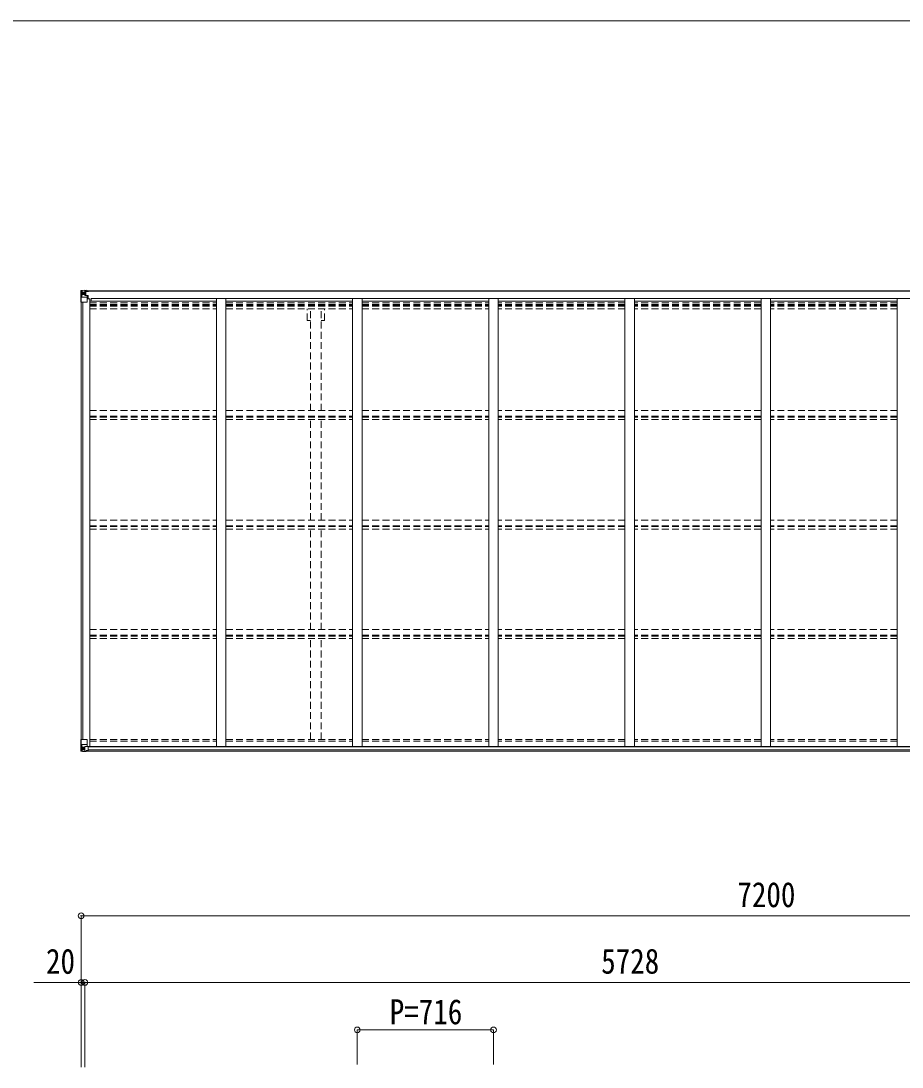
# Model space of a CAD drawing. Units: millimetres at full size, sheet at 1:30. Extents: x -8432 to 8432, y -5820 to 5820.
# Drawn here: x -589 to 4043, y 319 to 5820 of the extents above; entities that cross this region are included whole.
import ezdxf
from ezdxf.enums import TextEntityAlignment as Align

# ---------------------------------------------------------------- set-up
doc = ezdxf.new("R2010")
doc.units = ezdxf.units.MM
doc.header["$LTSCALE"] = 30
doc.header["$PDMODE"] = 32
doc.header["$PDSIZE"] = 30
doc.linetypes.add('DASHED1', pattern=[1.8, 1.2, -0.6])
for name, color, linetype, lineweight in [('0-3_ELV2', 4, 'Continuous', 9), ('0-4_TABLE1', 6, 'Continuous', 9), ('0-6_OTH_LINE', 6, 'Continuous', 9), ('F-0_240', 7, 'Continuous', 9)]:
    doc.layers.add(name, color=color, linetype=linetype, lineweight=lineweight)
doc.styles.add('ＭＳ ゴシック', font='')
doc.styles.get('ＭＳ ゴシック').set_extended_font_data('MS Gothic')

msp = doc.modelspace()

# ---------------------------------------------------------------- linework, layer by layer
at = {"layer": '0-3_ELV2'}
for p, q in [((-251.33, 4401.24), (5468.67, 4401.24)), ((-251.33, 4399.1), (5468.67, 4399.1)), ((-227.83, 4359.13), (-240.83, 4359.13)), ((-227.83, 4359.13), (-227.83, 2005.15)), ((-220.33, 4345.44), (-220.33, 4360.96)), ((-220.33, 4360.96), (5442.67, 4360.96)), ((438.17, 4360.94), (438.17, 2005.15)), ((488.17, 4360.94), (488.17, 2005.15)), ((1154.17, 4360.94), (1154.17, 2005.15)), ((1204.17, 4360.94), (1204.17, 2005.15)), ((1870.17, 4360.94), (1870.17, 2005.15)), ((1920.17, 4360.94), (1920.17, 2005.15)), ((2586.17, 4360.94), (2586.17, 2005.15)), ((2636.17, 4360.94), (2636.17, 2005.15)), ((3302.17, 4360.94), (3302.17, 2005.15)), ((3352.17, 4360.94), (3352.17, 2005.15)), ((4018.17, 4360.94), (4018.17, 2005.15)), ((-272.83, 4340.47), (-272.83, 2041.17)), ((-263.13, 4340.47), (-263.13, 2041.17)), ((-227.83, 4345.44), (438.17, 4345.44)), ((488.17, 4345.44), (1154.17, 4345.44)), ((1204.17, 4345.44), (1870.17, 4345.44)), ((2586.17, 4345.44), (1920.17, 4345.44)), ((3302.17, 4345.44), (2636.17, 4345.44)), ((4018.17, 4345.44), (3352.17, 4345.44)), ((-248.1, 2005.15), (5458.67, 2005.15)), ((-236.33, 2002.88), (5458.67, 2002.88)), ((-236.33, 1987.27), (5458.67, 1987.27)), ((-246.33, 1979.37), (5468.67, 1979.37))]:
    msp.add_line(p, q, dxfattribs=at)
at = {"layer": '0-3_ELV2', "linetype": 'DASHED1'}
for p, q in [((-227.83, 4337.05), (438.17, 4337.05)), ((-227.83, 4328.85), (438.17, 4328.85)), ((-227.83, 4324.92), (438.17, 4324.92)), ((-227.83, 4319.84), (438.17, 4319.84)), ((-227.83, 4306.83), (438.17, 4306.83)), ((488.17, 4337.05), (1154.17, 4337.05)), ((488.17, 4328.85), (1154.17, 4328.85)), ((488.17, 4324.92), (1154.17, 4324.92)), ((488.17, 4319.84), (1154.17, 4319.84)), ((488.17, 4306.83), (1154.17, 4306.83)), ((915.97, 4245.24), (915.97, 4306.83)), ((933.67, 3771.1), (933.67, 4306.83)), ((988.67, 3771.1), (988.67, 4306.83)), ((1006.37, 4245.24), (1006.37, 4306.83)), ((1204.17, 4337.05), (1870.17, 4337.05)), ((1204.17, 4328.85), (1870.17, 4328.85)), ((1204.17, 4324.92), (1870.17, 4324.92)), ((1204.17, 4319.84), (1870.17, 4319.84)), ((1204.17, 4306.83), (1870.17, 4306.83)), ((2586.17, 4337.05), (1920.17, 4337.05)), ((2586.17, 4328.85), (1920.17, 4328.85)), ((2586.17, 4324.92), (1920.17, 4324.92)), ((2586.17, 4319.84), (1920.17, 4319.84)), ((2586.17, 4306.83), (1920.17, 4306.83)), ((3302.17, 4337.05), (2636.17, 4337.05)), ((3302.17, 4328.85), (2636.17, 4328.85)), ((3302.17, 4324.92), (2636.17, 4324.92)), ((3302.17, 4319.84), (2636.17, 4319.84)), ((3302.17, 4306.83), (2636.17, 4306.83)), ((4018.17, 4337.05), (3352.17, 4337.05)), ((4018.17, 4328.85), (3352.17, 4328.85)), ((4018.17, 4324.92), (3352.17, 4324.92)), ((4018.17, 4319.84), (3352.17, 4319.84)), ((4018.17, 4306.83), (3352.17, 4306.83)), ((915.97, 4245.24), (933.67, 4245.24)), ((988.67, 4245.24), (1006.37, 4245.24)), ((-227.83, 3771.1), (438.14, 3771.1)), ((-227.83, 3741.36), (438.14, 3741.36)), ((488.17, 3771.1), (1154.14, 3771.1)), ((488.17, 3741.36), (1154.14, 3741.36)), ((1204.17, 3771.1), (1870.14, 3771.1)), ((1204.17, 3741.36), (1870.14, 3741.36)), ((2586.17, 3771.1), (1920.17, 3771.1)), ((2586.17, 3741.36), (1920.17, 3741.36)), ((3302.17, 3771.1), (2636.17, 3771.1)), ((3302.17, 3741.36), (2636.17, 3741.36)), ((4018.14, 3771.1), (3352.17, 3771.1)), ((4018.14, 3741.36), (3352.17, 3741.36)), ((-227.83, 3736.81), (438.14, 3736.81)), ((-227.83, 3723.8), (438.14, 3723.8)), ((488.17, 3736.81), (1154.14, 3736.81)), ((488.17, 3723.8), (1154.14, 3723.8)), ((933.67, 3194.89), (933.67, 3723.8)), ((988.67, 3194.89), (988.67, 3723.8)), ((1204.17, 3736.81), (1870.14, 3736.81)), ((1204.17, 3723.8), (1870.14, 3723.8)), ((2586.17, 3736.81), (1920.17, 3736.81)), ((2586.17, 3723.8), (1920.17, 3723.8)), ((3302.17, 3736.81), (2636.17, 3736.81)), ((3302.17, 3723.8), (2636.17, 3723.8)), ((4018.14, 3736.81), (3352.17, 3736.81)), ((4018.14, 3723.8), (3352.17, 3723.8)), ((-227.83, 3195.02), (438.14, 3195.02)), ((488.17, 3195.02), (1154.14, 3195.02)), ((1204.17, 3195.02), (1870.14, 3195.02)), ((2586.17, 3195.02), (1920.17, 3195.02)), ((3302.17, 3195.02), (2636.17, 3195.02)), ((4018.14, 3195.02), (3352.17, 3195.02)), ((-227.83, 3165.28), (438.14, 3165.28)), ((-227.83, 3160.74), (438.14, 3160.74)), ((-227.83, 3147.72), (438.14, 3147.72)), ((488.17, 3165.28), (1154.14, 3165.28)), ((488.17, 3160.74), (1154.14, 3160.74)), ((488.17, 3147.72), (1154.14, 3147.72)), ((933.67, 2618.82), (933.67, 3146.53)), ((988.67, 2618.82), (988.67, 3146.53)), ((1204.17, 3165.28), (1870.14, 3165.28)), ((1204.17, 3160.74), (1870.14, 3160.74)), ((1204.17, 3147.72), (1870.14, 3147.72)), ((2586.17, 3165.28), (1920.17, 3165.28)), ((2586.17, 3160.74), (1920.17, 3160.74)), ((2586.17, 3147.72), (1920.17, 3147.72)), ((3302.17, 3165.28), (2636.17, 3165.28)), ((3302.17, 3160.74), (2636.17, 3160.74)), ((3302.17, 3147.72), (2636.17, 3147.72)), ((4018.14, 3165.28), (3352.17, 3165.28)), ((4018.14, 3160.74), (3352.17, 3160.74)), ((4018.14, 3147.72), (3352.17, 3147.72)), ((-227.83, 2618.94), (438.14, 2618.94)), ((-227.83, 2589.21), (438.14, 2589.21)), ((488.17, 2618.94), (1154.14, 2618.94)), ((488.17, 2589.21), (1154.14, 2589.21)), ((1204.17, 2618.94), (1870.14, 2618.94)), ((1204.17, 2589.21), (1870.14, 2589.21)), ((2586.17, 2618.94), (1920.17, 2618.94)), ((2586.17, 2589.21), (1920.17, 2589.21)), ((3302.17, 2618.94), (2636.17, 2618.94)), ((3302.17, 2589.21), (2636.17, 2589.21)), ((4018.14, 2618.94), (3352.17, 2618.94)), ((4018.14, 2589.21), (3352.17, 2589.21)), ((-227.83, 2584.66), (438.14, 2584.66)), ((-227.83, 2571.65), (438.14, 2571.65)), ((488.17, 2584.66), (1154.14, 2584.66)), ((488.17, 2571.65), (1154.14, 2571.65)), ((933.67, 2041.32), (933.67, 2570.45)), ((988.67, 2041.32), (988.67, 2570.45)), ((1204.17, 2584.66), (1870.14, 2584.66)), ((1204.17, 2571.65), (1870.14, 2571.65)), ((2586.17, 2584.66), (1920.17, 2584.66)), ((2586.17, 2571.65), (1920.17, 2571.65)), ((3302.17, 2584.66), (2636.17, 2584.66)), ((3302.17, 2571.65), (2636.17, 2571.65)), ((4018.14, 2584.66), (3352.17, 2584.66)), ((4018.14, 2571.65), (3352.17, 2571.65)), ((-227.83, 2041.32), (438.17, 2041.32)), ((488.17, 2041.32), (1154.17, 2041.32)), ((1204.17, 2041.32), (1870.17, 2041.32)), ((2586.17, 2041.32), (1920.17, 2041.32)), ((3302.17, 2041.32), (2636.17, 2041.32)), ((4018.17, 2041.32), (3352.17, 2041.32)), ((-227.83, 2032.97), (438.17, 2032.97)), ((488.17, 2032.97), (1154.17, 2032.97)), ((1204.17, 2032.97), (1870.17, 2032.97)), ((2586.17, 2032.97), (1920.17, 2032.97)), ((3302.17, 2032.97), (2636.17, 2032.97)), ((4018.17, 2032.97), (3352.17, 2032.97))]:
    msp.add_line(p, q, dxfattribs=at)
at = {"layer": '0-4_TABLE1'}
for p, q in [((-274.83, 4401.18), (-274.83, 4340.47)), ((-246.33, 4403.87), (-273.89, 4402.18)), ((-273.89, 4402.14), (-273.89, 4402.18)), ((-264.92, 4402.57), (-272.85, 4402.1)), ((-271.99, 4401.13), (-271.99, 4401.06)), ((-271.99, 4340.47), (-271.99, 4401.06)), ((-268.02, 4397.68), (-270.75, 4401.35)), ((-252.83, 4403.36), (-264.83, 4402.58)), ((-252.83, 4377.38), (-252.83, 4403.47)), ((-252.83, 4402.59), (-246.33, 4402.99)), ((-246.33, 4402.06), (-251.33, 4401.97)), ((-246.33, 4401.24), (-246.33, 4403.87)), ((-241.33, 4401.67), (-241.33, 4401.24)), ((-241.03, 4401.67), (-241.33, 4401.67)), ((-241.03, 4401.67), (-239.34, 4401.24)), ((-271.44, 4367.35), (-267.3, 4379.44)), ((-271.44, 4367.35), (-264.83, 4367.14)), ((-267.16, 4394.18), (-264.83, 4394.23)), ((-267.16, 4380.7), (-267.16, 4394.18)), ((-264.83, 4380.67), (-267.16, 4380.7)), ((-251.33, 4394.23), (-264.83, 4394.23)), ((-251.33, 4380.67), (-264.83, 4380.67)), ((-264.83, 4380.67), (-264.83, 4380.67)), ((-264.83, 4367.14), (-240.83, 4367.14)), ((-259.35, 4387.03), (-259.35, 4386.07)), ((-251.33, 4397.77), (-252.83, 4397.77)), ((-252.01, 4377.12), (-241.66, 4375.46)), ((-252.01, 4376.48), (-252.01, 4377.12)), ((-241.66, 4374.83), (-252.01, 4376.48)), ((-242.83, 4397.41), (-251.33, 4397.41)), ((-247.33, 4392.48), (-251.33, 4392.48)), ((-247.33, 4384.27), (-251.33, 4384.27)), ((-251.22, 4396.11), (-247.33, 4396.11)), ((-250.84, 4396.48), (-240.83, 4396.56)), ((-250.84, 4396.31), (-250.84, 4396.48)), ((-235.83, 4396.44), (-250.84, 4396.31)), ((-250.83, 4398.43), (-250.83, 4396.48)), ((-242.83, 4398.43), (-250.83, 4398.43)), ((-242.83, 4398.41), (-250.83, 4398.41)), ((-247.33, 4376.37), (-247.33, 4396.34)), ((-242.83, 4397.41), (-242.83, 4399.1)), ((-241.66, 4375.46), (-241.66, 4374.83)), ((-241.38, 4375.39), (-236.33, 4375.34)), ((-240.83, 4398.17), (-234.83, 4398.17)), ((-240.83, 4341.47), (-240.83, 4374.57)), ((-236.33, 4373.62), (-240.83, 4373.6)), ((-236.33, 4363.47), (-240.83, 4363.47)), ((-237.33, 4375.35), (-237.33, 4373.62)), ((-236.33, 4359.13), (-236.33, 4375.34)), ((-235.83, 4399.1), (-235.83, 4398.17)), ((-234.83, 4396.49), (-234.83, 4399.1)), ((-274.83, 4340.47), (-241.83, 4340.47)), ((-274.83, 2041.17), (-241.83, 2041.17)), ((-274.83, 1980.46), (-274.83, 2041.17)), ((-271.99, 2041.17), (-271.99, 1980.58)), ((-240.83, 2040.17), (-240.83, 2007.07)), ((-271.99, 1980.51), (-271.99, 1980.58)), ((-271.44, 2014.29), (-264.83, 2014.5)), ((-271.44, 2014.29), (-267.3, 2002.2)), ((-268.02, 1983.96), (-270.75, 1980.29)), ((-264.83, 2000.97), (-267.16, 2000.94)), ((-267.16, 2000.94), (-267.16, 1987.46)), ((-267.16, 1987.46), (-264.83, 1987.41)), ((-264.83, 2014.5), (-240.83, 2014.5)), ((-264.83, 2000.97), (-264.83, 2000.97)), ((-252.83, 2000.97), (-264.83, 2000.97)), ((-264.83, 1987.41), (-252.83, 1987.41)), ((-260.31, 1994.61), (-260.31, 1995.57)), ((-252.83, 2004.95), (-246.33, 2004.95)), ((-252.83, 2004.95), (-252.83, 1978.17)), ((-241.66, 2006.81), (-252.01, 2005.16)), ((-252.01, 2005.16), (-252.01, 2004.95)), ((-249.31, 2004.95), (-241.66, 2006.18)), ((-246.33, 2004.95), (-237.33, 2004.92)), ((-246.33, 1977.77), (-246.33, 1983.71)), ((-237.33, 1983.14), (-246.33, 1983.09)), ((-241.66, 2006.18), (-241.66, 2006.81)), ((-236.33, 2004.01), (-236.33, 1983.86)), ((-273.89, 1979.5), (-273.89, 1979.45)), ((-264.92, 1979.07), (-272.85, 1979.54)), ((-252.83, 1978.28), (-264.83, 1979.06))]:
    msp.add_line(p, q, dxfattribs=at)
for points in [[(-246.33, 4402.47), (-251.33, 4402.47), (-251.33, 4377.01)], [(-261.27, 4387.99), (-262.23, 4387.99), (-262.23, 4388.95), (-261.27, 4388.95)], [(-260.31, 4389.91), (-260.31, 4390.87), (-259.35, 4390.87), (-259.35, 4389.91)], [(-259.35, 4386.07), (-260.31, 4386.07), (-260.31, 4387.03)], [(-258.39, 4388.95), (-257.43, 4388.95), (-257.43, 4387.99), (-258.39, 4387.99)], [(-240.83, 4398.17), (-240.83, 4396.55), (-234.83, 4396.61)], [(-261.27, 1992.69), (-262.23, 1992.69), (-262.23, 1993.65), (-261.27, 1993.65)], [(-260.31, 1995.57), (-259.35, 1995.57), (-259.35, 1994.61)], [(-259.35, 1991.73), (-259.35, 1990.77), (-260.31, 1990.77), (-260.31, 1991.73)], [(-258.39, 1993.65), (-257.43, 1993.65), (-257.43, 1992.69), (-258.39, 1992.69)], [(-236.33, 1983.86), (-236.34, 1983.75), (-246.33, 1983.71)], [(-273.89, 1979.45), (-264.83, 1978.9), (-246.33, 1977.77)]]:
    msp.add_lwpolyline(points, dxfattribs=at)
for centre in [(-259.83, 4388.47), (-259.83, 1993.17)]:
    msp.add_circle(centre, 5.3, dxfattribs=at)
for centre, radius, start, end in [((-273.83, 4401.19), 1, 93.50017, 180.00079), ((-273.83, 4401.18), 0.999, 93.4424, 179.95083), ((-273.83, 4401.14), 0.999, 93.4424, 179.95083), ((-272.68, 4414.79), 12.7, 269.24466, 275.10311), ((-270.71, 4401.18), 1.28, 131.17831, 182.45895), ((-261.27, 4389.91), 0.96, 270, 0), ((-261.27, 4387.03), 0.96, 0, 90), ((-258.39, 4389.91), 0.96, 180, 270), ((-258.39, 4387.03), 0.96, 90, 180), ((-251.9, 4378.05), 0.937, 182.32209, 263.26766), ((-251.9, 4377.41), 0.937, 182.32209, 263.26766), ((-250.83, 4398.93), 0.5, 179.99802, 269.99691), ((-250.83, 4398.91), 0.5, 180.00109, 270.00109), ((-250.83, 4395.98), 0.5, 90.52895, 180.04464), ((-250.82, 4395.8), 0.513, 91.88028, 181.04707), ((-241.77, 4374.53), 0.937, 2.32209, 83.26766), ((-241.77, 4373.9), 0.937, 2.32209, 83.26766), ((-235.69, 4404.13), 7.69, 268.96999, 276.43426), ((-241.83, 4341.47), 1, 270, 0), ((-241.83, 2040.17), 1, 0, 90), ((-273.83, 1980.5), 0.999, 180.04917, 266.5576), ((-270.71, 1980.46), 1.28, 177.54105, 228.82169), ((-261.27, 1994.61), 0.96, 270, 0), ((-261.27, 1991.73), 0.96, 0, 90), ((-258.39, 1994.61), 0.96, 180, 270), ((-258.39, 1991.73), 0.96, 90, 180), ((-251.9, 2004.23), 0.937, 96.73234, 129.06602), ((-241.77, 2007.74), 0.937, 276.73234, 357.67791), ((-241.77, 2007.11), 0.937, 276.73234, 357.67791), ((-273.83, 1980.46), 0.999, 180.04917, 266.5576), ((-273.83, 1980.45), 1, 179.99921, 266.49983), ((-272.68, 1966.85), 12.7, 84.89689, 90.75534)]:
    msp.add_arc(centre, radius, start, end, dxfattribs=at)
for centre, major_axis, ratio, start_param, end_param in [((-72.89, 4414.5), (201, 12.36), 0.060933, 3.1373463, 3.1378449), ((-271.89, 4402.26), (2, 0.12), 0.060933, 3.1378449, 4.2119296), ((-271.7, 4399.17), (-0.02, 3), 0.466854, 5.5234897, 6.1575023), ((-270.72, 4369.7), (0.85, 2.32), 0.403757, 2.3087461, 3.2744049), ((-270.03, 4394.09), (0.03, 5), 0.573921, 4.7320603, 5.5159136), ((-268.57, 4380.73), (0, 3), 0.468246, 4.2703918, 4.7058971), ((-346.58, 4394.23), (81.75, 0), 0.061163, 0, 0.0007725), ((-270.72, 2011.94), (0.85, -2.32), 0.403757, 3.0087805, 3.9744392), ((-270.03, 1987.55), (0.03, -5), 0.573921, 0.7672717, 1.551125), ((-268.57, 2000.91), (0, -3), 0.468246, 1.5772882, 2.0127935), ((-346.58, 1987.41), (81.75, 0), 0.061163, 6.2824128, 6.2831853), ((-237.33, 2004.01), (1, -0.021), 0.906239, 0.0187047, 1.589501), ((-237.33, 1983.85), (1, 0.012), 0.707053, 4.7036637, 6.124411), ((-271.89, 1979.38), (2, -0.12), 0.060933, 2.0712557, 3.1453404), ((-72.89, 1967.14), (201, -12.36), 0.060933, 3.1453404, 3.145839), ((-271.7, 1982.47), (-0.02, -3), 0.466854, 0.125683, 0.7596956)]:
    msp.add_ellipse(centre, major_axis=major_axis, ratio=ratio, start_param=start_param, end_param=end_param, dxfattribs=at)
at = {"layer": '0-6_OTH_LINE'}
for p, q in [((-272.83, 1114.13), (-272.83, 321.48)), ((-272.83, 1114.13), (6927.17, 1114.13)), ((-272.83, 764.13), (-272.83, 318.71)), ((-272.83, 764.13), (-252.83, 764.13)), ((-252.83, 764.13), (-252.83, 318.71)), ((-252.83, 764.13), (5475.17, 764.13)), ((1179.17, 514.13), (1179.17, 331.67)), ((1179.17, 514.13), (1895.17, 514.13)), ((1895.17, 514.13), (1895.17, 331.67))]:
    msp.add_line(p, q, dxfattribs=at)
at = {"layer": '0-6_OTH_LINE', "lineweight": 18}
msp.add_line((-272.83, 764.13), (-521.67, 764.13), dxfattribs=at)
at = {"layer": '0-6_OTH_LINE'}
for p in [(-272.83, 1114.13), (-272.83, 764.13), (-252.83, 764.13), (1179.17, 514.13), (1895.17, 514.13)]:
    msp.add_point(p, dxfattribs=at)
at = {"layer": 'F-0_240', "color": 5}
msp.add_line((-8432.06, 5820), (8007.94, 5820), dxfattribs=at)

# ---------------------------------------------------------------- texts
at = {"layer": '0-6_OTH_LINE', "color": 7, "style": 'ＭＳ ゴシック', "width": 0.85}
for s, p in [('7200', (3177.17, 1120.13)), ('20', (-457.42, 769.75)), ('5728', (2461.17, 770.13)), ('P=716', (1349.67, 504.13))]:
    msp.add_text(s, height=132, dxfattribs=at).set_placement(p, align=Align.BOTTOM_LEFT)

doc.saveas('drawing.dxf')
